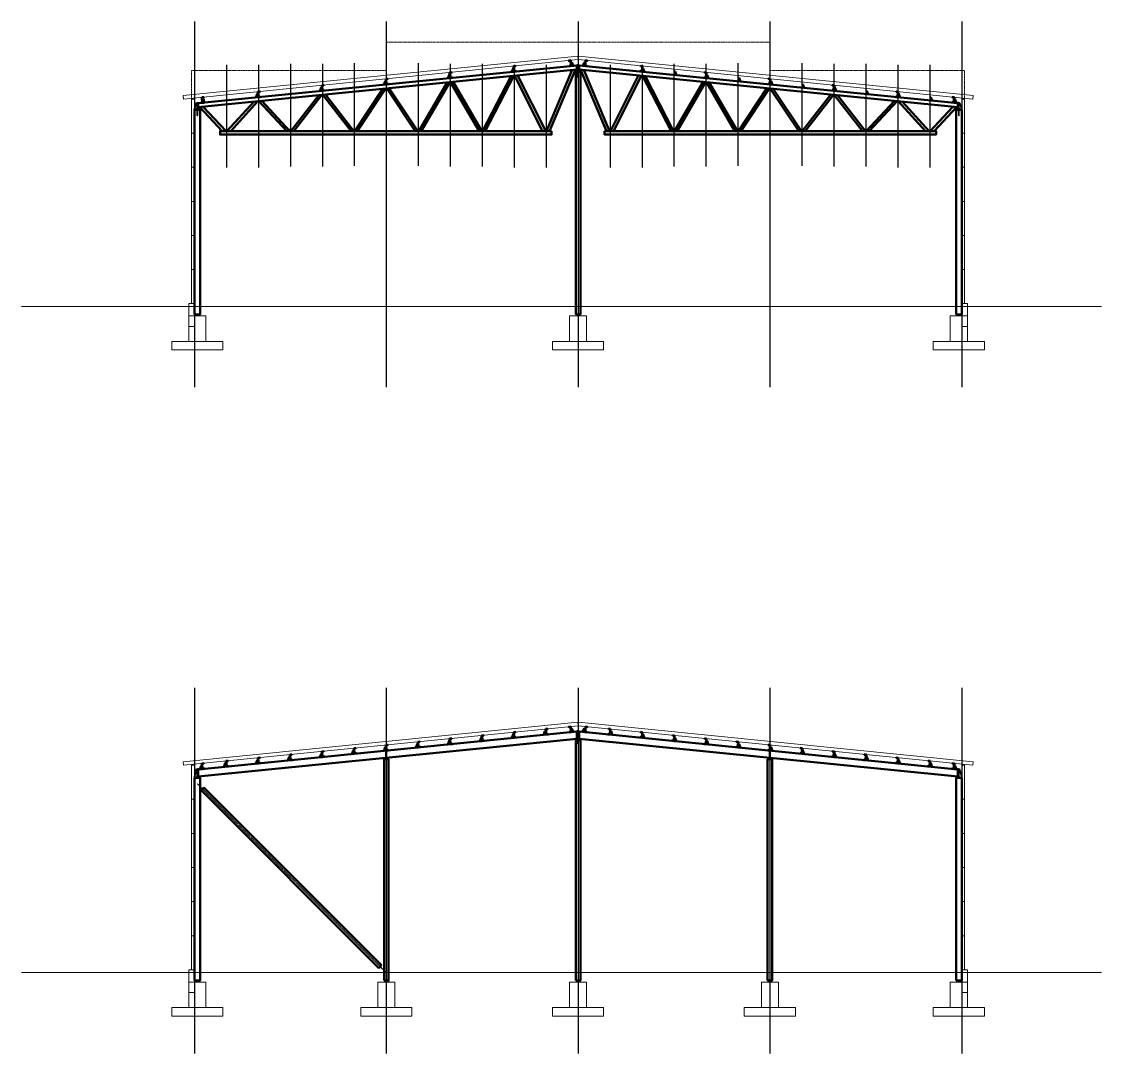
# Model space of a CAD drawing. Header units: millimetres. Extents: x 1117013 to 3394463, y -717780 to -102922.
# Drawn here: x 1236705 to 1274706, y -385051 to -348751 of the extents above; entities that cross this region are included whole.
import ezdxf

# ---------------------------------------------------------------- set-up
doc = ezdxf.new("R2010")
doc.units = ezdxf.units.MM
for name, pattern in [('невидимая', [3.65, 2.5, -1.15]), ('осевая', [18.05, 14.6, -1.15, 1.15, -1.15]), ('ОСЕВАЯ2', [28.575, 19.05, -3.175, 3.175, -3.175])]:
    doc.linetypes.add(name, pattern=pattern)
for name, color, linetype, lineweight in [('!__оси2', 4, 'ОСЕВАЯ2', 25), ('0001-Основная толстая', 7, 'Continuous', 50), ('0002-Основная тонкая 0.35', 8, 'Continuous', 35), ('0003-Основная тонкая 0.13', 9, 'Continuous', 13), ('0004-Осевая', 4, 'осевая', 25), ('0006-Невидимый контур', 8, 'невидимая', 13), ('01-Основная толстая', 7, 'Continuous', 50), ('СО_50_фермы', 7, 'Continuous', 50)]:
    doc.layers.add(name, color=color, linetype=linetype, lineweight=lineweight)

# ---------------------------------------------------------------- blocks, each defined once
blk = doc.blocks.new('CF411500')
for p, q in [((0, 0), (0, 200)), ((0, 200), (76, 200)), ((76, 0), (0, 0)), ((12, 21.5), (12, 178.5)), ((72, 188), (21.5, 188)), ((72, 12), (21.5, 12)), ((76, 200), (76, 192)), ((76, 8), (76, 0))]:
    blk.add_line(p, q)
for centre, radius, start, end in [((21.5, 178.5), 9.5, 90, 180), ((21.5, 21.5), 9.5, 180, 270), ((72, 192), 4, 270, 0), ((72, 8), 4, 0, 90)]:
    blk.add_arc(centre, radius, start, end)
blk = doc.blocks.new('FF835500')
for p, q in [((4, 140), (0, 140)), ((0, 140), (0, 0)), ((0, 0), (90, 0)), ((8, 20), (8, 136)), ((86, 8), (20, 8)), ((90, 4), (90, 0))]:
    blk.add_line(p, q)
for centre, radius, start, end in [((4, 136), 4, 0, 90), ((20, 20), 12, 180, 270), ((86, 4), 4, 0, 90)]:
    blk.add_arc(centre, radius, start, end)

msp = doc.modelspace()

# ---------------------------------------------------------------- linework, layer by layer
at = {"layer": '!__оси2'}
for points in [[(1243914.6745, -350268.6748), (1243914.6745, -353881.7261)], [(1245039.6745, -350268.6748), (1245039.6745, -353881.7261)], [(1246164.6745, -350239.9812), (1246164.6745, -353853.0325)], [(1247289.6745, -350239.9812), (1247289.6745, -353853.0325)], [(1248414.6745, -350211.2877), (1248414.6745, -353824.339)], [(1250664.6745, -350211.2877), (1250664.6745, -353824.339)], [(1251789.6745, -350239.9812), (1251789.6745, -353853.0325)], [(1252914.6745, -350239.9812), (1252914.6745, -353853.0325)], [(1254039.6745, -350268.6748), (1254039.6745, -353881.7261)], [(1255164.6745, -350268.6748), (1255164.6745, -353881.7261)], [(1257414.6745, -350268.6748), (1257414.6745, -353881.7261)], [(1258539.6745, -350268.6748), (1258539.6745, -353881.7261)], [(1259664.6745, -350239.9812), (1259664.6745, -353853.0325)], [(1260789.6745, -350239.9812), (1260789.6745, -353853.0325)], [(1261914.6745, -350211.2877), (1261914.6745, -353824.339)], [(1264164.6745, -350211.2877), (1264164.6745, -353824.339)], [(1265289.6745, -350239.9812), (1265289.6745, -353853.0325)], [(1266414.6745, -350239.9812), (1266414.6745, -353853.0325)], [(1267539.6745, -350268.6748), (1267539.6745, -353881.7261)], [(1268664.6745, -350268.6748), (1268664.6745, -353881.7261)]]:
    msp.add_lwpolyline(points, dxfattribs=at)
at = {"layer": '0001-Основная толстая'}
for points in [[(1254024.6745, -350628.5095), (1254024.6745, -350687.6592)], [(1254054.6745, -350628.5095), (1254054.6745, -350687.6592)], [(1256209.6745, -350522.3266), (1256209.6745, -350502.3266), (1256369.6745, -350502.3266), (1256369.6745, -350522.3266)], [(1256209.6745, -359054.1283), (1256209.6745, -350522.3266), (1256369.6745, -350522.3266), (1256369.6745, -359054.1283), (1256209.6745, -359054.1283)], [(1258524.6745, -350628.5095), (1258524.6745, -350687.6592)], [(1258554.6745, -350628.5095), (1258554.6745, -350687.6592)], [(1249524.6745, -351078.5095), (1249524.6745, -351137.6592)], [(1249554.6745, -351078.5095), (1249554.6745, -351137.6592)], [(1251774.6745, -350853.5095), (1251774.6745, -350912.6592)], [(1251804.6745, -350853.5095), (1251804.6745, -350912.6592)], [(1260774.6745, -350853.5095), (1260774.6745, -350912.6592)], [(1260804.6745, -350853.5095), (1260804.6745, -350912.6592)], [(1263024.6745, -351078.5095), (1263024.6745, -351137.6592)], [(1263054.6745, -351078.5095), (1263054.6745, -351137.6592)], [(1247274.6745, -351303.5095), (1247274.6745, -351362.6592)], [(1247304.6745, -351303.5095), (1247304.6745, -351362.6592)], [(1265274.6745, -351303.5095), (1265274.6745, -351362.6592)], [(1265304.6745, -351303.5095), (1265304.6745, -351362.6592)], [(1242789.6745, -359054.1283), (1242789.6745, -351854.8266), (1242989.6745, -351854.8266), (1242989.6745, -359054.1283), (1242789.6745, -359054.1283)], [(1245024.6745, -351528.5095), (1245024.6745, -351587.6592)], [(1245054.6745, -351528.5095), (1245054.6745, -351587.6592)], [(1267524.6745, -351528.5095), (1267524.6745, -351587.6592)], [(1267554.6745, -351528.5095), (1267554.6745, -351587.6592)], [(1269589.6745, -359054.1283), (1269589.6745, -351854.8266), (1269789.6745, -351854.8266), (1269789.6745, -359054.1283), (1269589.6745, -359054.1283)], [(1246149.6745, -352604.1283), (1246149.6745, -352528.4089)], [(1246179.6745, -352604.1283), (1246179.6745, -352528.4089)], [(1248399.6745, -352604.1283), (1248399.6745, -352528.4089)], [(1248429.6745, -352604.1283), (1248429.6745, -352528.4089)], [(1250649.6745, -352604.1283), (1250649.6745, -352528.4089)], [(1250679.6745, -352604.1283), (1250679.6745, -352528.4089)], [(1252899.6745, -352604.1283), (1252899.6745, -352528.4089)], [(1252929.6745, -352604.1283), (1252929.6745, -352528.4089)], [(1255149.6745, -352604.1283), (1255149.6745, -352528.4089)], [(1255179.6745, -352604.1283), (1255179.6745, -352528.4089)], [(1257399.6745, -352604.1283), (1257399.6745, -352528.4089)], [(1257429.6745, -352604.1283), (1257429.6745, -352528.4089)], [(1259649.6745, -352604.1283), (1259649.6745, -352528.4089)], [(1259679.6745, -352604.1283), (1259679.6745, -352528.4089)], [(1261899.6745, -352604.1283), (1261899.6745, -352528.4089)], [(1261929.6745, -352604.1283), (1261929.6745, -352528.4089)], [(1264149.6745, -352604.1283), (1264149.6745, -352528.4089)], [(1264179.6745, -352604.1283), (1264179.6745, -352528.4089)], [(1266399.6745, -352604.1283), (1266399.6745, -352528.4089)], [(1266429.6745, -352604.1283), (1266429.6745, -352528.4089)], [(1242920.6745, -375061.1073), (1256249.6745, -373728.2073)], [(1256249.6745, -373716.3331), (1256249.6745, -373868.9055), (1256249.6745, -374008.9055), (1256269.6745, -374008.9055), (1256269.6745, -373716.3331), (1256249.6745, -373716.3331)], [(1256329.6745, -373716.3331), (1256329.6745, -373868.9055), (1256329.6745, -374008.9055), (1256309.6745, -374008.9055), (1256309.6745, -373716.3331), (1256329.6745, -373716.3331)], [(1269654.6745, -375060.7073), (1256329.6745, -373728.2073)], [(1242920.6745, -375312.3541), (1256249.6745, -373979.4541)], [(1256209.6745, -374028.9055), (1256209.6745, -374008.9055), (1256369.6745, -374008.9055), (1256369.6745, -374028.9055)], [(1256209.6745, -382490.7073), (1256209.6745, -374028.9055), (1256369.6745, -374028.9055), (1256369.6745, -382490.7073), (1256209.6745, -382490.7073)], [(1269654.6745, -375311.9541), (1256329.6745, -373979.4541)], [(1249539.6745, -374650.4541), (1249539.6745, -374399.2073)], [(1263039.6745, -374650.4541), (1263039.6745, -374399.2073)], [(1242904.6745, -375062.7073), (1242904.6745, -375341.4055), (1242920.6745, -375341.4055), (1242920.6745, -375050.3923), (1242904.6745, -375050.3923), (1242904.6745, -375062.7073)], [(1249459.6745, -382490.7073), (1249459.6745, -374700.646), (1249619.6745, -374700.646), (1249619.6745, -382490.7073), (1249459.6745, -382490.7073)], [(1262959.6745, -382490.7073), (1262959.6745, -374700.646), (1263119.6745, -374700.646), (1263119.6745, -382490.7073), (1262959.6745, -382490.7073)], [(1269674.6745, -375062.7073), (1269674.6745, -375341.4055), (1269654.6745, -375341.4055), (1269654.6745, -375050.3923), (1269674.6745, -375050.3923), (1269674.6745, -375062.7073)], [(1242789.6745, -382490.7073), (1242789.6745, -375361.4055), (1242989.6745, -375361.4055), (1242989.6745, -382490.7073), (1242789.6745, -382490.7073)], [(1269589.6745, -382490.7073), (1269589.6745, -375361.4055), (1269789.6745, -375361.4055), (1269789.6745, -382490.7073), (1269589.6745, -382490.7073)], [(1243122.4924, -375694.5302), (1243023.4974, -375793.5251)], [(1249277.6896, -382047.7173), (1243023.4974, -375793.5251)], [(1249376.6846, -381948.7224), (1243122.4924, -375694.5302)], [(1249277.6896, -382047.7173), (1249376.6846, -381948.7224)]]:
    msp.add_lwpolyline(points, dxfattribs=at)
at = {"layer": '0002-Основная тонкая 0.35'}
for points in [[(1256284.6745, -350279.7541), (1256284.6745, -350502.3266), (1256294.6745, -350502.3266), (1256294.6745, -350279.7541), (1256284.6745, -350279.7541)], [(1256284.6745, -350522.3266), (1256284.6745, -350722.3266), (1256294.6745, -350722.3266), (1256294.6745, -350522.3266), (1256284.6745, -350522.3266)], [(1242884.6745, -351613.8133), (1242864.6745, -351613.8133), (1242789.6745, -351814.8266)], [(1242789.6745, -351834.8266), (1242789.6745, -351814.8266)], [(1242789.6745, -351854.8266), (1242989.6745, -351854.8266), (1242989.6745, -351834.8266), (1242789.6745, -351834.8266), (1242789.6745, -351854.8266)], [(1242884.6745, -351800.3474), (1242862.5064, -351834.8266)], [(1242884.6745, -351613.8133), (1242884.6745, -351834.8266), (1242894.6745, -351834.8266), (1242894.6745, -351613.8133), (1242884.6745, -351613.8133)], [(1242884.6745, -351854.8266), (1242884.6745, -352054.8266), (1242894.6745, -352054.8266), (1242894.6745, -351854.8266), (1242884.6745, -351854.8266)], [(1269789.6745, -351854.8266), (1269589.6745, -351854.8266), (1269589.6745, -351834.8266), (1269789.6745, -351834.8266), (1269789.6745, -351854.8266)], [(1269694.6745, -351613.8133), (1269694.6745, -351834.8266), (1269684.6745, -351834.8266), (1269684.6745, -351613.8133), (1269694.6745, -351613.8133)], [(1269694.6745, -351854.8266), (1269694.6745, -352054.8266), (1269684.6745, -352054.8266), (1269684.6745, -351854.8266), (1269694.6745, -351854.8266)], [(1269694.6745, -351613.8133), (1269714.6745, -351613.8133), (1269789.6745, -351814.8266)], [(1269694.6745, -351800.3474), (1269716.8426, -351834.8266)], [(1269789.6745, -351834.8266), (1269789.6745, -351814.8266)], [(1256284.6745, -373716.3331), (1256284.6745, -374008.9055), (1256294.6745, -374008.9055), (1256294.6745, -373716.3331), (1256284.6745, -373716.3331)], [(1256284.6745, -374028.9055), (1256284.6745, -374158.9055), (1256294.6745, -374158.9055), (1256294.6745, -374028.9055), (1256284.6745, -374028.9055)], [(1242884.6745, -375050.3923), (1242864.6745, -375050.3923), (1242789.6745, -375321.4055)], [(1242884.6745, -375050.3923), (1242884.6745, -375341.4055), (1242894.6745, -375341.4055), (1242894.6745, -375050.3923), (1242884.6745, -375050.3923)], [(1269694.6745, -375050.3923), (1269694.6745, -375341.4055), (1269684.6745, -375341.4055), (1269684.6745, -375050.3923), (1269694.6745, -375050.3923)], [(1269694.6745, -375050.3923), (1269714.6745, -375050.3923), (1269789.6745, -375321.4055)], [(1242789.6745, -375341.4055), (1242789.6745, -375321.4055)], [(1242789.6745, -375361.4055), (1242989.6745, -375361.4055), (1242989.6745, -375341.4055), (1242789.6745, -375341.4055), (1242789.6745, -375361.4055)], [(1242884.6745, -375306.9263), (1242862.5064, -375341.4055)], [(1269789.6745, -375361.4055), (1269589.6745, -375361.4055), (1269589.6745, -375341.4055), (1269789.6745, -375341.4055), (1269789.6745, -375361.4055)], [(1269694.6745, -375306.9263), (1269716.8426, -375341.4055)], [(1269789.6745, -375341.4055), (1269789.6745, -375321.4055)]]:
    msp.add_lwpolyline(points, dxfattribs=at)
at = {"layer": '0003-Основная тонкая 0.13'}
for p, q in [((1274706.4595, -358774.1283), (1236705.436, -358774.1283)), ((1274706.4595, -382210.7073), (1236705.436, -382210.7073))]:
    msp.add_line(p, q, dxfattribs=at)
for points in [[(1242401.615, -351475.4367), (1242389.6745, -351356.0323), (1256277.7341, -349967.2263), (1256289.6745, -350086.6308), (1242401.615, -351475.4367)], [(1270177.7341, -351475.4367), (1270189.6745, -351356.0323), (1256301.615, -349967.2263), (1256289.6745, -350086.6308), (1270177.7341, -351475.4367)], [(1242689.6745, -352674.1283), (1242689.6745, -351474.1283), (1242789.6745, -351474.1283), (1242789.6745, -352674.1283), (1242689.6745, -352674.1283)], [(1269889.6745, -352674.1283), (1269889.6745, -351474.1283), (1269789.6745, -351474.1283), (1269789.6745, -352674.1283), (1269889.6745, -352674.1283)], [(1242689.6745, -353874.1283), (1242689.6745, -352674.1283), (1242789.6745, -352674.1283), (1242789.6745, -353874.1283), (1242689.6745, -353874.1283)], [(1269889.6745, -353874.1283), (1269889.6745, -352674.1283), (1269789.6745, -352674.1283), (1269789.6745, -353874.1283), (1269889.6745, -353874.1283)], [(1242689.6745, -355074.1283), (1242689.6745, -353874.1283), (1242789.6745, -353874.1283), (1242789.6745, -355074.1283), (1242689.6745, -355074.1283)], [(1269889.6745, -355074.1283), (1269889.6745, -353874.1283), (1269789.6745, -353874.1283), (1269789.6745, -355074.1283), (1269889.6745, -355074.1283)], [(1242689.6745, -356274.1283), (1242689.6745, -355074.1283), (1242789.6745, -355074.1283), (1242789.6745, -356274.1283), (1242689.6745, -356274.1283)], [(1269889.6745, -356274.1283), (1269889.6745, -355074.1283), (1269789.6745, -355074.1283), (1269789.6745, -356274.1283), (1269889.6745, -356274.1283)], [(1242689.6745, -357474.1283), (1242689.6745, -356274.1283), (1242789.6745, -356274.1283), (1242789.6745, -357474.1283), (1242689.6745, -357474.1283)], [(1269889.6745, -357474.1283), (1269889.6745, -356274.1283), (1269789.6745, -356274.1283), (1269789.6745, -357474.1283), (1269889.6745, -357474.1283)], [(1242689.6745, -358674.1283), (1242689.6745, -357474.1283), (1242789.6745, -357474.1283), (1242789.6745, -358674.1283), (1242689.6745, -358674.1283)], [(1269889.6745, -358674.1283), (1269889.6745, -357474.1283), (1269789.6745, -357474.1283), (1269789.6745, -358674.1283), (1269889.6745, -358674.1283)], [(1242589.6745, -359104.1283), (1243189.6745, -359104.1283), (1243189.6745, -360004.1283), (1242589.6745, -360004.1283), (1242589.6745, -359104.1283)], [(1255989.6745, -359104.1283), (1256589.6745, -359104.1283), (1256589.6745, -360004.1283), (1255989.6745, -360004.1283), (1255989.6745, -359104.1283)], [(1269989.6745, -359104.1283), (1269389.6745, -359104.1283), (1269389.6745, -360004.1283), (1269989.6745, -360004.1283), (1269989.6745, -359104.1283)], [(1241989.6745, -360004.1283), (1243789.6745, -360004.1283), (1243789.6745, -360304.1283), (1241989.6745, -360304.1283), (1241989.6745, -360004.1283)], [(1255389.6745, -360004.1283), (1257189.6745, -360004.1283), (1257189.6745, -360304.1283), (1255389.6745, -360304.1283), (1255389.6745, -360004.1283)], [(1270589.6745, -360004.1283), (1268789.6745, -360004.1283), (1268789.6745, -360304.1283), (1270589.6745, -360304.1283), (1270589.6745, -360004.1283)], [(1242401.615, -374912.0157), (1242389.6745, -374792.6112), (1256277.7341, -373403.8053), (1256289.6745, -373523.2097), (1242401.615, -374912.0157)], [(1270177.7341, -374912.0157), (1270189.6745, -374792.6112), (1256301.615, -373403.8053), (1256289.6745, -373523.2097), (1270177.7341, -374912.0157)], [(1242689.6745, -376110.7073), (1242689.6745, -374910.7073), (1242789.6745, -374910.7073), (1242789.6745, -376110.7073), (1242689.6745, -376110.7073)], [(1269889.6745, -376110.7073), (1269889.6745, -374910.7073), (1269789.6745, -374910.7073), (1269789.6745, -376110.7073), (1269889.6745, -376110.7073)], [(1242689.6745, -377310.7073), (1242689.6745, -376110.7073), (1242789.6745, -376110.7073), (1242789.6745, -377310.7073), (1242689.6745, -377310.7073)], [(1269889.6745, -377310.7073), (1269889.6745, -376110.7073), (1269789.6745, -376110.7073), (1269789.6745, -377310.7073), (1269889.6745, -377310.7073)], [(1242689.6745, -378510.7073), (1242689.6745, -377310.7073), (1242789.6745, -377310.7073), (1242789.6745, -378510.7073), (1242689.6745, -378510.7073)], [(1269889.6745, -378510.7073), (1269889.6745, -377310.7073), (1269789.6745, -377310.7073), (1269789.6745, -378510.7073), (1269889.6745, -378510.7073)], [(1242689.6745, -379710.7073), (1242689.6745, -378510.7073), (1242789.6745, -378510.7073), (1242789.6745, -379710.7073), (1242689.6745, -379710.7073)], [(1269889.6745, -379710.7073), (1269889.6745, -378510.7073), (1269789.6745, -378510.7073), (1269789.6745, -379710.7073), (1269889.6745, -379710.7073)], [(1242689.6745, -380910.7073), (1242689.6745, -379710.7073), (1242789.6745, -379710.7073), (1242789.6745, -380910.7073), (1242689.6745, -380910.7073)], [(1269889.6745, -380910.7073), (1269889.6745, -379710.7073), (1269789.6745, -379710.7073), (1269789.6745, -380910.7073), (1269889.6745, -380910.7073)], [(1242689.6745, -382110.7073), (1242689.6745, -380910.7073), (1242789.6745, -380910.7073), (1242789.6745, -382110.7073), (1242689.6745, -382110.7073)], [(1269889.6745, -382110.7073), (1269889.6745, -380910.7073), (1269789.6745, -380910.7073), (1269789.6745, -382110.7073), (1269889.6745, -382110.7073)], [(1242589.6745, -382540.7073), (1243189.6745, -382540.7073), (1243189.6745, -383440.7073), (1242589.6745, -383440.7073), (1242589.6745, -382540.7073)], [(1249239.6745, -382540.7073), (1249839.6745, -382540.7073), (1249839.6745, -383440.7073), (1249239.6745, -383440.7073), (1249239.6745, -382540.7073)], [(1255989.6745, -382540.7073), (1256589.6745, -382540.7073), (1256589.6745, -383440.7073), (1255989.6745, -383440.7073), (1255989.6745, -382540.7073)], [(1262739.6745, -382540.7073), (1263339.6745, -382540.7073), (1263339.6745, -383440.7073), (1262739.6745, -383440.7073), (1262739.6745, -382540.7073)], [(1269989.6745, -382540.7073), (1269389.6745, -382540.7073), (1269389.6745, -383440.7073), (1269989.6745, -383440.7073), (1269989.6745, -382540.7073)], [(1241989.6745, -383440.7073), (1243789.6745, -383440.7073), (1243789.6745, -383740.7073), (1241989.6745, -383740.7073), (1241989.6745, -383440.7073)], [(1248639.6745, -383440.7073), (1250439.6745, -383440.7073), (1250439.6745, -383740.7073), (1248639.6745, -383740.7073), (1248639.6745, -383440.7073)], [(1255389.6745, -383440.7073), (1257189.6745, -383440.7073), (1257189.6745, -383740.7073), (1255389.6745, -383740.7073), (1255389.6745, -383440.7073)], [(1262139.6745, -383440.7073), (1263939.6745, -383440.7073), (1263939.6745, -383740.7073), (1262139.6745, -383740.7073), (1262139.6745, -383440.7073)], [(1270589.6745, -383440.7073), (1268789.6745, -383440.7073), (1268789.6745, -383740.7073), (1270589.6745, -383740.7073), (1270589.6745, -383440.7073)]]:
    msp.add_lwpolyline(points, dxfattribs=at)
for points in [[(1242789.6745, -358674.1283), (1242789.6745, -359474.1283), (1242589.6745, -359474.1283), (1242589.6745, -358674.1283)], [(1269789.6745, -358674.1283), (1269789.6745, -359474.1283), (1269989.6745, -359474.1283), (1269989.6745, -358674.1283)], [(1242789.6745, -382110.7073), (1242789.6745, -382910.7073), (1242589.6745, -382910.7073), (1242589.6745, -382110.7073)], [(1269789.6745, -382110.7073), (1269789.6745, -382910.7073), (1269989.6745, -382910.7073), (1269989.6745, -382110.7073)]]:
    msp.add_lwpolyline(points, close=True, dxfattribs=at)
at = {"layer": '0004-Осевая'}
for points in [[(1242789.6745, -348750.8446), (1242789.6745, -361614.6619)], [(1249539.6745, -348750.8446), (1249539.6745, -361614.6619)], [(1256289.6745, -348750.8446), (1256289.6745, -361614.6619)], [(1263039.6745, -348750.8446), (1263039.6745, -361614.6619)], [(1269789.6745, -348750.8446), (1269789.6745, -361614.6619)], [(1242789.6745, -372187.4235), (1242789.6745, -385051.2409)], [(1249539.6745, -372187.4235), (1249539.6745, -385051.2409)], [(1256289.6745, -372187.4235), (1256289.6745, -385051.2409)], [(1263039.6745, -372187.4235), (1263039.6745, -385051.2409)], [(1269789.6745, -372187.4235), (1269789.6745, -385051.2409)], [(1249539.6745, -382210.7073), (1242884.5515, -375555.5842)]]:
    msp.add_lwpolyline(points, dxfattribs=at)
at = {"layer": '0006-Невидимый контур'}
msp.add_lwpolyline([(1242689.6745, -351474.1283), (1242689.6745, -350474.1283), (1249539.6745, -350474.1283), (1249539.6745, -349474.1283), (1256289.6745, -349474.1283), (1263039.6745, -349474.1283), (1263039.6745, -350474.1283), (1269889.6745, -350474.1283), (1269889.6745, -351474.1283)], dxfattribs=at)
at = {"layer": '01-Основная толстая'}
for p, q in [((1256055.9931, -350284.3906), (1256071.842, -350301.3716)), ((1256523.3559, -350284.3906), (1256507.5071, -350301.3716)), ((1256523.3559, -350284.3906), (1256507.5071, -350301.3716)), ((1251779.08, -350712.0819), (1251766.9076, -350731.8651)), ((1254029.08, -350487.0819), (1254016.9076, -350506.8651)), ((1258550.2691, -350487.0819), (1258562.4415, -350506.8651)), ((1258550.2691, -350487.0819), (1258562.4415, -350506.8651)), ((1259675.2691, -350599.5819), (1259687.4415, -350619.3651)), ((1260800.2691, -350712.0819), (1260812.4415, -350731.8651)), ((1249529.08, -350937.0819), (1249516.9076, -350956.8651)), ((1261925.2691, -350824.5819), (1261937.4415, -350844.3651)), ((1263050.2691, -350937.0819), (1263062.4415, -350956.8651)), ((1264175.2691, -351049.5819), (1264187.4415, -351069.3651)), ((1245029.08, -351387.0819), (1245016.9076, -351406.8651)), ((1247279.08, -351162.0819), (1247266.9076, -351181.8651)), ((1265300.2691, -351162.0819), (1265312.4415, -351181.8651)), ((1266425.2691, -351274.5819), (1266437.4415, -351294.3651)), ((1267550.2691, -351387.0819), (1267562.4415, -351406.8651)), ((1268675.2691, -351499.5819), (1268687.4415, -351519.3651)), ((1243118.6333, -351578.1266), (1243106.4609, -351597.9098)), ((1269525.7157, -351584.6266), (1269537.8881, -351604.4098)), ((1254029.08, -373923.6609), (1254016.9076, -373943.444)), ((1255154.08, -373811.1609), (1255141.9076, -373830.944)), ((1256055.9931, -373720.9696), (1256071.842, -373737.9506)), ((1256523.3559, -373720.9696), (1256507.5071, -373737.9506)), ((1256523.3559, -373720.9696), (1256507.5071, -373737.9506)), ((1257425.2691, -373811.1609), (1257437.4415, -373830.944)), ((1258550.2691, -373923.6609), (1258562.4415, -373943.444)), ((1250654.08, -374261.1609), (1250641.9076, -374280.944)), ((1251779.08, -374148.6609), (1251766.9076, -374168.444)), ((1252904.08, -374036.1609), (1252891.9076, -374055.944)), ((1259675.2691, -374036.1609), (1259687.4415, -374055.944)), ((1260800.2691, -374148.6609), (1260812.4415, -374168.444)), ((1261925.2691, -374261.1609), (1261937.4415, -374280.944)), ((1247279.08, -374598.6609), (1247266.9076, -374618.444)), ((1248404.08, -374486.1609), (1248391.9076, -374505.944)), ((1249529.08, -374373.6609), (1249516.9076, -374393.444)), ((1263050.2691, -374373.6609), (1263062.4415, -374393.444)), ((1264175.2691, -374486.1609), (1264187.4415, -374505.944)), ((1265300.2691, -374598.6609), (1265312.4415, -374618.444)), ((1243053.6333, -375021.2055), (1243041.4609, -375040.9887)), ((1243904.08, -374936.1609), (1243891.9076, -374955.944)), ((1245029.08, -374823.6609), (1245016.9076, -374843.444)), ((1246154.08, -374711.1609), (1246141.9076, -374730.944)), ((1266425.2691, -374711.1609), (1266437.4415, -374730.944)), ((1267550.2691, -374823.6609), (1267562.4415, -374843.444)), ((1268675.2691, -374936.1609), (1268687.4415, -374955.944)), ((1269525.7157, -375021.2055), (1269537.8881, -375040.9887))]:
    msp.add_line(p, q, dxfattribs=at)
at = {"layer": 'СО_50_фермы'}
for points in [[(1242924.6745, -351624.1283), (1256249.6745, -350291.6283)], [(1256046.6992, -350191.4515), (1256066.5991, -350189.4528)], [(1256066.5991, -350189.4528), (1256121.9335, -350277.129)], [(1256123.846, -350296.1712), (1256121.9335, -350277.129)], [(1256249.6745, -350279.7541), (1256249.6745, -350432.3266), (1256249.6745, -350502.3266), (1256269.6745, -350502.3266), (1256269.6745, -350279.7541), (1256249.6745, -350279.7541)], [(1256329.6745, -350279.7541), (1256329.6745, -350432.3266), (1256329.6745, -350502.3266), (1256309.6745, -350502.3266), (1256309.6745, -350279.7541), (1256329.6745, -350279.7541)], [(1269654.6745, -351624.1283), (1256329.6745, -350291.6283)], [(1256455.503, -350296.1712), (1256457.4156, -350277.129)], [(1256455.503, -350296.1712), (1256457.4156, -350277.129)], [(1256512.7499, -350189.4528), (1256457.4156, -350277.129)], [(1256512.7499, -350189.4528), (1256457.4156, -350277.129)], [(1256532.6498, -350191.4515), (1256512.7499, -350189.4528)], [(1256532.6498, -350191.4515), (1256512.7499, -350189.4528)], [(1242924.6745, -351764.8266), (1256249.6745, -350432.3266)], [(1251749.8845, -350621.1243), (1251713.0074, -350718.0216)], [(1251714.9035, -350737.0655), (1251713.0074, -350718.0216)], [(1251769.7861, -350619.1428), (1251749.8845, -350621.1243)], [(1253929.7753, -350664.3165), (1252929.6745, -352604.1283)], [(1254024.6745, -350654.8266), (1253019.681, -352604.1283)], [(1253999.8845, -350396.1243), (1253963.0074, -350493.0216)], [(1253964.9035, -350512.0655), (1253963.0074, -350493.0216)], [(1254019.7861, -350394.1428), (1253999.8845, -350396.1243)], [(1254054.6745, -350651.8266), (1255037.7129, -352604.1283)], [(1254161.2688, -350641.1671), (1255149.6745, -352604.1283)], [(1256086.4223, -350448.6518), (1255179.6745, -352604.1283)], [(1256199.6745, -350437.3266), (1255288.1625, -352604.1283)], [(1269654.6745, -351764.8266), (1256329.6745, -350432.3266)], [(1256379.6745, -350437.3266), (1257291.1865, -352604.1283)], [(1256492.9267, -350448.6518), (1257399.6745, -352604.1283)], [(1258418.0802, -350641.1671), (1257429.6745, -352604.1283)], [(1258524.6745, -350651.8266), (1257541.6361, -352604.1283)], [(1258554.6745, -350654.8266), (1259559.668, -352604.1283)], [(1258559.563, -350394.1428), (1258579.4646, -350396.1243)], [(1258559.563, -350394.1428), (1258579.4646, -350396.1243)], [(1258579.4646, -350396.1243), (1258616.3416, -350493.0216)], [(1258579.4646, -350396.1243), (1258616.3416, -350493.0216)], [(1258614.4455, -350512.0655), (1258616.3416, -350493.0216)], [(1258614.4455, -350512.0655), (1258616.3416, -350493.0216)], [(1258649.5737, -350664.3165), (1259649.6745, -352604.1283)], [(1259684.563, -350506.6428), (1259704.4646, -350508.6243)], [(1259704.4646, -350508.6243), (1259741.3416, -350605.5216)], [(1259739.4455, -350624.5655), (1259741.3416, -350605.5216)], [(1260809.563, -350619.1428), (1260829.4646, -350621.1243)], [(1260829.4646, -350621.1243), (1260866.3416, -350718.0216)], [(1260864.4455, -350737.0655), (1260866.3416, -350718.0216)], [(1261934.563, -350731.6428), (1261954.4646, -350733.6243)], [(1261954.4646, -350733.6243), (1261991.3416, -350830.5216)], [(1247249.8845, -351071.1243), (1247213.0074, -351168.0216)], [(1247269.7861, -351069.1428), (1247249.8845, -351071.1243)], [(1249421.6847, -351115.1255), (1248429.6747, -352604.1283)], [(1249524.6744, -351104.8267), (1248525.8031, -352604.1283)], [(1249499.8845, -350846.1243), (1249463.0074, -350943.0216)], [(1249464.9035, -350962.0655), (1249463.0074, -350943.0216)], [(1249519.7861, -350844.1428), (1249499.8845, -350846.1243)], [(1249554.6745, -351101.8266), (1250553.6034, -352604.1283)], [(1249644.7559, -351092.8184), (1250649.6745, -352604.1283)], [(1251676.4252, -350889.6515), (1250679.6745, -352604.1283)], [(1251774.6745, -350879.8266), (1250772.2119, -352604.1283)], [(1251804.6745, -350879.8266), (1252807.1371, -352604.1283)], [(1251890.4793, -350868.2461), (1252899.6745, -352604.1283)], [(1260688.8697, -350868.2461), (1259679.6745, -352604.1283)], [(1260774.6745, -350879.8266), (1259772.2119, -352604.1283)], [(1260804.6745, -350879.8266), (1261807.1371, -352604.1283)], [(1260902.9238, -350889.6515), (1261899.6745, -352604.1283)], [(1262934.5932, -351092.8184), (1261929.6745, -352604.1283)], [(1261989.4455, -350849.5655), (1261991.3416, -350830.5216)], [(1263024.6745, -351101.8266), (1262025.7457, -352604.1283)], [(1263054.6746, -351104.8267), (1264053.5459, -352604.1283)], [(1263059.563, -350844.1428), (1263079.4646, -350846.1243)], [(1263079.4646, -350846.1243), (1263116.3416, -350943.0216)], [(1263114.4455, -350962.0655), (1263116.3416, -350943.0216)], [(1263157.6644, -351115.1255), (1264149.6743, -352604.1283)], [(1264184.563, -350956.6428), (1264204.4646, -350958.6243)], [(1264204.4646, -350958.6243), (1264241.3416, -351055.5216)], [(1264239.4455, -351074.5655), (1264241.3416, -351055.5216)], [(1265309.563, -351069.1428), (1265329.4646, -351071.1243)], [(1265329.4646, -351071.1243), (1265366.3416, -351168.0216)], [(1243089.4378, -351487.1689), (1243052.5608, -351584.0663)], [(1243109.3394, -351485.1875), (1243089.4378, -351487.1689)], [(1244999.8845, -351296.1243), (1244963.0074, -351393.0216)], [(1244964.9035, -351412.0655), (1244963.0074, -351393.0216)], [(1245019.7861, -351294.1428), (1244999.8845, -351296.1243)], [(1247164.6535, -351340.8287), (1246179.6745, -352604.1283)], [(1247274.6745, -351329.8266), (1246281.1173, -352604.1283)], [(1247214.9035, -351187.0655), (1247213.0074, -351168.0216)], [(1247304.6745, -351326.8266), (1248298.3184, -352604.1283)], [(1247398.715, -351317.4225), (1248399.6743, -352604.1281)], [(1265180.634, -351317.4225), (1264179.6747, -352604.1281)], [(1265274.6745, -351326.8266), (1264281.0306, -352604.1283)], [(1265304.6745, -351329.8266), (1266298.2317, -352604.1283)], [(1265364.4455, -351187.0655), (1265366.3416, -351168.0216)], [(1265414.6955, -351340.8287), (1266399.6745, -352604.1283)], [(1266434.563, -351181.6428), (1266454.4646, -351183.6243)], [(1266454.4646, -351183.6243), (1266491.3416, -351280.5216)], [(1266489.4455, -351299.5655), (1266491.3416, -351280.5216)], [(1267559.563, -351294.1428), (1267579.4646, -351296.1243)], [(1267579.4646, -351296.1243), (1267616.3416, -351393.0216)], [(1267614.4455, -351412.0655), (1267616.3416, -351393.0216)], [(1268684.563, -351406.6428), (1268704.4646, -351408.6243)], [(1268704.4646, -351408.6243), (1268741.3416, -351505.5216)], [(1268739.4455, -351524.5655), (1268741.3416, -351505.5216)], [(1269535.0096, -351491.6875), (1269554.9112, -351493.6689)], [(1269554.9112, -351493.6689), (1269591.7882, -351590.5663)], [(1242904.6745, -351626.1283), (1242904.6745, -351834.8266), (1242924.6745, -351834.8266), (1242924.6745, -351613.8133), (1242904.6745, -351613.8133), (1242904.6745, -351626.1283)], [(1242974.6745, -351759.8266), (1243762.8713, -352604.1283)], [(1243054.4569, -351603.1102), (1243052.5608, -351584.0663)], [(1243099.797, -351747.3143), (1243899.6745, -352604.1283)], [(1244875.5321, -351569.7408), (1243929.6745, -352604.1283)], [(1245024.6745, -351554.8266), (1244065.1792, -352604.1283)], [(1245054.6745, -351551.8266), (1246040.0748, -352604.1283)], [(1245154.8898, -351541.805), (1246149.6745, -352604.1283)], [(1267424.4592, -351541.805), (1266429.6745, -352604.1283)], [(1267524.6745, -351551.8266), (1266539.2742, -352604.1283)], [(1267554.6745, -351554.8266), (1268514.1698, -352604.1283)], [(1267703.817, -351569.7408), (1268649.6745, -352604.1283)], [(1269479.5521, -351747.3143), (1268679.6745, -352604.1283)], [(1269604.6745, -351759.8266), (1268816.4778, -352604.1283)], [(1269589.8922, -351609.6102), (1269591.7882, -351590.5663)], [(1269674.6745, -351626.1283), (1269674.6745, -351834.8266), (1269654.6745, -351834.8266), (1269654.6745, -351613.8133), (1269674.6745, -351613.8133), (1269674.6745, -351626.1283)], [(1255358.1625, -352604.1283), (1243692.8713, -352604.1283), (1243692.8713, -352724.1283), (1255358.1625, -352724.1283), (1255358.1625, -352604.1283)], [(1257221.1865, -352604.1283), (1268886.4778, -352604.1283), (1268886.4778, -352724.1283), (1257221.1865, -352724.1283), (1257221.1865, -352604.1283)], [(1253999.8845, -373832.7032), (1253963.0074, -373929.6006)], [(1253964.9035, -373948.6445), (1253963.0074, -373929.6006)], [(1254019.7861, -373830.7218), (1253999.8845, -373832.7032)], [(1255124.8845, -373720.2032), (1255088.0074, -373817.1006)], [(1255089.9035, -373836.1445), (1255088.0074, -373817.1006)], [(1255144.7861, -373718.2218), (1255124.8845, -373720.2032)], [(1256046.6992, -373628.0304), (1256066.5991, -373626.0318)], [(1256066.5991, -373626.0318), (1256121.9335, -373713.708)], [(1256123.846, -373732.7502), (1256121.9335, -373713.708)], [(1256455.503, -373732.7502), (1256457.4156, -373713.708)], [(1256455.503, -373732.7502), (1256457.4156, -373713.708)], [(1256512.7499, -373626.0318), (1256457.4156, -373713.708)], [(1256512.7499, -373626.0318), (1256457.4156, -373713.708)], [(1256532.6498, -373628.0304), (1256512.7499, -373626.0318)], [(1256532.6498, -373628.0304), (1256512.7499, -373626.0318)], [(1257434.563, -373718.2218), (1257454.4646, -373720.2032)], [(1257454.4646, -373720.2032), (1257491.3416, -373817.1006)], [(1257489.4455, -373836.1445), (1257491.3416, -373817.1006)], [(1258559.563, -373830.7218), (1258579.4646, -373832.7032)], [(1258579.4646, -373832.7032), (1258616.3416, -373929.6006)], [(1258614.4455, -373948.6445), (1258616.3416, -373929.6006)], [(1249499.8845, -374282.7032), (1249463.0074, -374379.6006)], [(1249519.7861, -374280.7218), (1249499.8845, -374282.7032)], [(1250624.8845, -374170.2032), (1250588.0074, -374267.1006)], [(1250589.9035, -374286.1445), (1250588.0074, -374267.1006)], [(1250644.7861, -374168.2218), (1250624.8845, -374170.2032)], [(1251749.8845, -374057.7032), (1251713.0074, -374154.6006)], [(1251714.9035, -374173.6445), (1251713.0074, -374154.6006)], [(1251769.7861, -374055.7218), (1251749.8845, -374057.7032)], [(1252874.8845, -373945.2032), (1252838.0074, -374042.1006)], [(1252839.9035, -374061.1445), (1252838.0074, -374042.1006)], [(1252894.7861, -373943.2218), (1252874.8845, -373945.2032)], [(1259684.563, -373943.2218), (1259704.4646, -373945.2032)], [(1259704.4646, -373945.2032), (1259741.3416, -374042.1006)], [(1259739.4455, -374061.1445), (1259741.3416, -374042.1006)], [(1260809.563, -374055.7218), (1260829.4646, -374057.7032)], [(1260829.4646, -374057.7032), (1260866.3416, -374154.6006)], [(1260864.4455, -374173.6445), (1260866.3416, -374154.6006)], [(1261934.563, -374168.2218), (1261954.4646, -374170.2032)], [(1261954.4646, -374170.2032), (1261991.3416, -374267.1006)], [(1261989.4455, -374286.1445), (1261991.3416, -374267.1006)], [(1263059.563, -374280.7218), (1263079.4646, -374282.7032)], [(1263079.4646, -374282.7032), (1263116.3416, -374379.6006)], [(1246124.8845, -374620.2032), (1246088.0074, -374717.1006)], [(1246144.7861, -374618.2218), (1246124.8845, -374620.2032)], [(1247249.8845, -374507.7032), (1247213.0074, -374604.6006)], [(1247214.9035, -374623.6445), (1247213.0074, -374604.6006)], [(1247269.7861, -374505.7218), (1247249.8845, -374507.7032)], [(1248374.8845, -374395.2032), (1248338.0074, -374492.1006)], [(1248339.9035, -374511.1445), (1248338.0074, -374492.1006)], [(1248394.7861, -374393.2218), (1248374.8845, -374395.2032)], [(1249464.9035, -374398.6445), (1249463.0074, -374379.6006)], [(1263114.4455, -374398.6445), (1263116.3416, -374379.6006)], [(1264184.563, -374393.2218), (1264204.4646, -374395.2032)], [(1264204.4646, -374395.2032), (1264241.3416, -374492.1006)], [(1264239.4455, -374511.1445), (1264241.3416, -374492.1006)], [(1265309.563, -374505.7218), (1265329.4646, -374507.7032)], [(1265329.4646, -374507.7032), (1265366.3416, -374604.6006)], [(1265364.4455, -374623.6445), (1265366.3416, -374604.6006)], [(1266434.563, -374618.2218), (1266454.4646, -374620.2032)], [(1266454.4646, -374620.2032), (1266491.3416, -374717.1006)], [(1243024.4378, -374930.2479), (1242987.5608, -375027.1452)], [(1242989.4569, -375046.1891), (1242987.5608, -375027.1452)], [(1243044.3394, -374928.2664), (1243024.4378, -374930.2479)], [(1243874.8845, -374845.2032), (1243838.0074, -374942.1006)], [(1243839.9035, -374961.1445), (1243838.0074, -374942.1006)], [(1243894.7861, -374843.2218), (1243874.8845, -374845.2032)], [(1244999.8845, -374732.7032), (1244963.0074, -374829.6006)], [(1244964.9035, -374848.6445), (1244963.0074, -374829.6006)], [(1245019.7861, -374730.7218), (1244999.8845, -374732.7032)], [(1246089.9035, -374736.1445), (1246088.0074, -374717.1006)], [(1266489.4455, -374736.1445), (1266491.3416, -374717.1006)], [(1267559.563, -374730.7218), (1267579.4646, -374732.7032)], [(1267579.4646, -374732.7032), (1267616.3416, -374829.6006)], [(1267614.4455, -374848.6445), (1267616.3416, -374829.6006)], [(1268684.563, -374843.2218), (1268704.4646, -374845.2032)], [(1268704.4646, -374845.2032), (1268741.3416, -374942.1006)], [(1268739.4455, -374961.1445), (1268741.3416, -374942.1006)], [(1269535.0096, -374928.2664), (1269554.9112, -374930.2479)], [(1269554.9112, -374930.2479), (1269591.7882, -375027.1452)], [(1269589.8922, -375046.1891), (1269591.7882, -375027.1452)]]:
    msp.add_lwpolyline(points, dxfattribs=at)

# ---------------------------------------------------------------- block references
at = {"layer": '0001-Основная толстая'}
for name, p, rotation in [('CF411500', (1254039.6745, -350512.6283), 5.710593137509373), ('CF411500', (1256528.682, -350311.529), 354.2894068623906), ('CF411500', (1251789.6745, -350737.6283), 5.710593137509373), ('CF411500', (1247289.6745, -351187.6283), 5.710593137509373), ('CF411500', (1249539.6745, -350962.6283), 5.710593137509373), ('CF411500', (1243064.2279, -351610.173), 5.710593137509373), ('CF411500', (1245039.6745, -351412.6283), 5.710593137509373), ('CF411500', (1256528.682, -373748.108), 354.2894068623906), ('CF411500', (1252914.6745, -374061.7073), 5.710593137509373), ('CF411500', (1254039.6745, -373949.2073), 5.710593137509373), ('CF411500', (1255164.6745, -373836.7073), 5.710593137509373), ('FF835500', (1256050.6671, -373748.108), 5.710593138282946), ('FF835500', (1257414.6745, -373836.7073), 354.2894068631642), ('FF835500', (1258539.6745, -373949.2073), 354.2894068631642), ('FF835500', (1259664.6745, -374061.7073), 354.2894068631642), ('CF411500', (1248414.6745, -374511.7073), 5.710593137509373), ('CF411500', (1249539.6745, -374399.2073), 5.710593137509373), ('CF411500', (1250664.6745, -374286.7073), 5.710593137509373), ('CF411500', (1251789.6745, -374174.2073), 5.710593137509373), ('FF835500', (1260789.6745, -374174.2073), 354.2894068631642), ('FF835500', (1261914.6745, -374286.7073), 354.2894068631642), ('FF835500', (1263039.6745, -374399.2073), 354.2894068631642), ('CF411500', (1245039.6745, -374849.2073), 5.710593137509373), ('CF411500', (1246164.6745, -374736.7073), 5.710593137509373), ('CF411500', (1247289.6745, -374624.2073), 5.710593137509373), ('FF835500', (1264164.6745, -374511.7073), 354.2894068631642), ('FF835500', (1265289.6745, -374624.2073), 354.2894068631642), ('FF835500', (1266414.6745, -374736.7073), 354.2894068631642), ('CF411500', (1243064.2279, -375046.7519), 5.710593137509373), ('CF411500', (1243914.6745, -374961.7073), 5.710593137509373), ('FF835500', (1267539.6745, -374849.2073), 354.2894068631642), ('FF835500', (1268664.6745, -374961.7073), 354.2894068631642), ('FF835500', (1269515.1212, -375046.7519), 354.2894068631642)]:
    msp.add_blockref(name, p, dxfattribs=dict(at, rotation=rotation))
at = {"layer": '0001-Основная толстая', "xscale": -1}
for name, p, rotation in [('CF411500', (1256050.6671, -350311.529), 5.710593137609425), ('CF411500', (1258539.6745, -350512.6283), 354.2894068624906), ('CF411500', (1260789.6745, -350737.6283), 354.2894068624906), ('CF411500', (1263039.6745, -350962.6283), 354.2894068624906), ('CF411500', (1265289.6745, -351187.6283), 354.2894068624906), ('CF411500', (1267539.6745, -351412.6283), 354.2894068624906), ('CF411500', (1269515.1212, -351610.173), 354.2894068624906), ('CF411500', (1256050.6671, -373748.108), 5.710593137609425), ('FF835500', (1252914.6745, -374061.7073), 5.710593136835804), ('FF835500', (1254039.6745, -373949.2073), 5.710593136835804), ('FF835500', (1255164.6745, -373836.7073), 5.710593136835804), ('FF835500', (1256528.682, -373748.108), 354.289406861717), ('CF411500', (1257414.6745, -373836.7073), 354.2894068624906), ('CF411500', (1258539.6745, -373949.2073), 354.2894068624906), ('CF411500', (1259664.6745, -374061.7073), 354.2894068624906), ('FF835500', (1249539.6745, -374399.2073), 5.710593136835804), ('FF835500', (1250664.6745, -374286.7073), 5.710593136835804), ('FF835500', (1251789.6745, -374174.2073), 5.710593136835804), ('CF411500', (1260789.6745, -374174.2073), 354.2894068624906), ('CF411500', (1261914.6745, -374286.7073), 354.2894068624906), ('CF411500', (1263039.6745, -374399.2073), 354.2894068624906), ('CF411500', (1264164.6745, -374511.7073), 354.2894068624906), ('FF835500', (1246164.6745, -374736.7073), 5.710593136835804), ('FF835500', (1247289.6745, -374624.2073), 5.710593136835804), ('FF835500', (1248414.6745, -374511.7073), 5.710593136835804), ('CF411500', (1265289.6745, -374624.2073), 354.2894068624906), ('CF411500', (1266414.6745, -374736.7073), 354.2894068624906), ('CF411500', (1267539.6745, -374849.2073), 354.2894068624906), ('FF835500', (1243064.2279, -375046.7519), 5.710593136835804), ('FF835500', (1243914.6745, -374961.7073), 5.710593136835804), ('FF835500', (1245039.6745, -374849.2073), 5.710593136835804), ('CF411500', (1268664.6745, -374961.7073), 354.2894068624906), ('CF411500', (1269515.1212, -375046.7519), 354.2894068624906)]:
    msp.add_blockref(name, p, dxfattribs=dict(at, rotation=rotation))
at = {"layer": 'СО_50_фермы'}
for p, rotation in [((1256050.6671, -350311.529), 5.710593138282946), ((1258539.6745, -350512.6283), 354.2894068631642), ((1258539.6745, -350512.6283), 354.2894068631642), ((1260789.6745, -350737.6283), 354.2894068631642), ((1263039.6745, -350962.6283), 354.2894068631642), ((1265289.6745, -351187.6283), 354.2894068631642), ((1267539.6745, -351412.6283), 354.2894068631642), ((1269515.1212, -351610.173), 354.2894068631642)]:
    msp.add_blockref('FF835500', p, dxfattribs=dict(at, rotation=rotation))
at = {"layer": 'СО_50_фермы', "xscale": -1}
for p, rotation in [((1256528.682, -350311.529), 354.289406861717), ((1251789.6745, -350737.6283), 5.710593136835804), ((1254039.6745, -350512.6283), 5.710593136835804), ((1247289.6745, -351187.6283), 5.710593136835804), ((1249539.6745, -350962.6283), 5.710593136835804), ((1243129.2279, -351603.673), 5.710593136835804), ((1245039.6745, -351412.6283), 5.710593136835804)]:
    msp.add_blockref('FF835500', p, dxfattribs=dict(at, rotation=rotation))

doc.saveas('drawing.dxf')
